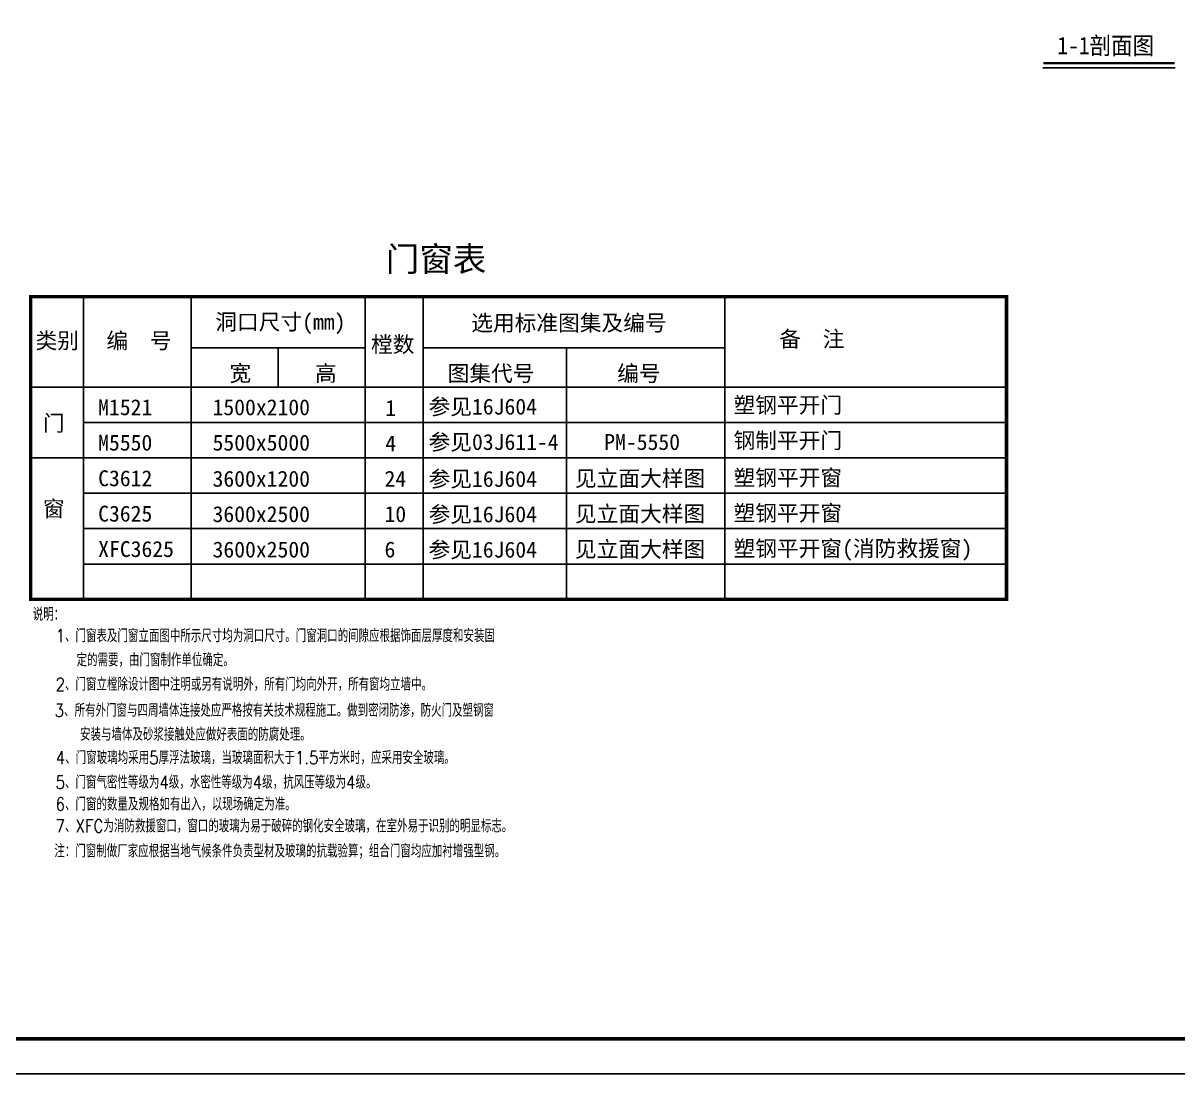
# Model space of a CAD drawing. Extents: x 4267484 to 4395158, y -674551 to -235742.
# Drawn here: x 4310900 to 4343806, y -674551 to -644614 of the extents above; entities that cross this region are included whole.
import ezdxf

# ---------------------------------------------------------------- set-up
doc = ezdxf.new("R2010")
doc.units = 0
doc.header["$LTSCALE"] = 1000
doc.header["$MEASUREMENT"] = 0
doc.layers.get('0').update_dxf_attribs({"linetype": 'CONTINUOUS'})
for name, color, linetype in [('DIM', 7, 'CONTINUOUS'), ('PUB_TEXT', 7, 'CONTINUOUS'), ('PUB_TITLE', 4, 'CONTINUOUS'), ('图名', 15, 'CONTINUOUS')]:
    doc.layers.add(name, color=color, linetype=linetype)
doc.styles.add('-宋体', font='', dxfattribs={"width": 0.8})
doc.styles.add('HZ1', font='txt.shx', dxfattribs={"bigfont": 'hzdx.shx'})
doc.styles.add('宋体', font='', dxfattribs={"width": 0.7})
doc.styles.get('-宋体').set_extended_font_data('SimSun')
doc.styles.get('宋体').set_extended_font_data('SimSun')

msp = doc.modelspace()

# ---------------------------------------------------------------- linework, layer by layer
at = {"layer": 'DIM', "color": 143}
for p, q in [((4312622.5, -652406.2), (4312622.5, -661032.2)), ((4315689.3, -661032.2), (4315689.3, -652406.2)), ((4320644.5, -661032.2), (4320644.5, -652406.2)), ((4322300, -661032.2), (4322300, -652406.2)), ((4330898.9, -661032.2), (4330898.9, -652406.2)), ((4315689.3, -653868.8), (4320644.5, -653868.8)), ((4318166.9, -653868.8), (4318166.9, -654984.2)), ((4322300, -653868.8), (4330898.9, -653868.8)), ((4326387.2, -653868.8), (4326387.2, -661032.2)), ((4311116.8, -654984.2), (4338920.4, -654984.2)), ((4312622.5, -655992.2), (4338920.4, -655992.2)), ((4312622.5, -655992.2), (4338920.4, -655992.2)), ((4312622.5, -655992.2), (4338920.4, -655992.2)), ((4312622.5, -655992.2), (4338920.4, -655992.2)), ((4312622.5, -655992.2), (4338920.4, -655992.2)), ((4311116.8, -657000.2), (4338920.4, -657000.2)), ((4312622.5, -657000.2), (4338920.4, -657000.2)), ((4312622.5, -657000.2), (4338920.4, -657000.2)), ((4312622.5, -657000.2), (4338920.4, -657000.2)), ((4312622.5, -657000.2), (4338920.4, -657000.2)), ((4312622.5, -658008.2), (4338920.4, -658008.2)), ((4312622.5, -658008.2), (4338920.4, -658008.2)), ((4312622.5, -658008.2), (4338920.4, -658008.2)), ((4312622.5, -658008.2), (4338920.4, -658008.2)), ((4312622.5, -658008.2), (4338920.4, -658008.2)), ((4312622.5, -659016.2), (4338920.4, -659016.2)), ((4312622.5, -659016.2), (4338920.4, -659016.2)), ((4312622.5, -659016.2), (4338920.4, -659016.2)), ((4312622.5, -659016.2), (4338920.4, -659016.2)), ((4312622.5, -659016.2), (4338920.4, -659016.2)), ((4312622.5, -660024.2), (4338920.4, -660024.2)), ((4312622.5, -660024.2), (4338920.4, -660024.2)), ((4312622.5, -660024.2), (4338920.4, -660024.2)), ((4312622.5, -660024.2), (4338920.4, -660024.2)), ((4312622.5, -660024.2), (4338920.4, -660024.2)), ((4311116.8, -661032.2), (4338920.4, -661032.2)), ((4311116.8, -661032.2), (4338920.4, -661032.2)), ((4311116.8, -661032.2), (4338920.4, -661032.2)), ((4312622.5, -661032.2), (4338920.4, -661032.2)), ((4312622.5, -661032.2), (4338920.4, -661032.2)), ((4312622.5, -661032.2), (4338920.4, -661032.2)), ((4312622.5, -661032.2), (4338920.4, -661032.2)), ((4312622.5, -661032.2), (4338920.4, -661032.2))]:
    msp.add_line(p, q, dxfattribs=at)
at = {"layer": 'PUB_TITLE', "color": 4}
msp.add_lwpolyline([(4301057.7, -674551), (4385157.7, -674551), (4385157.7, -615151), (4301057.7, -615151)], close=True, dxfattribs=at)
at = {"layer": 'PUB_TITLE', "color": 4, "const_width": 100}
msp.add_lwpolyline([(4303557.7, -673551), (4384157.7, -673551), (4384157.7, -616151), (4303557.7, -616151)], close=True, dxfattribs=at)
at = {"layer": 'PUB_TITLE', "const_width": 100.8}
msp.add_lwpolyline([(4311116.8, -652406.2), (4338920.4, -652406.2), (4338920.4, -661032.2), (4311116.8, -661032.2)], close=True, dxfattribs=at)
at = {"layer": '图名'}
msp.add_line((4339960.6, -645888.7), (4343723.7, -645888.7), dxfattribs=at)
at = {"layer": '图名', "const_width": 70}
msp.add_lwpolyline([(4339970.4, -645755.5), (4343713.9, -645755.5)], dxfattribs=at)

# ---------------------------------------------------------------- texts
at = {"color": 4, "style": 'HZ1', "width": 0.85}
for s, p in [('说明：', (4311176.3, -661642.8)), ('1、门窗表及门窗立面图中所示尺寸均为洞口尺寸。门窗洞口的间隙应根据饰面层厚度和安装固', (4311825.9, -662252.5, -11948.3)), ('定的需要，由门窗制作单位确定。', (4312424.1, -662942.1, -11948.3)), ('2、门窗立樘除设计图中注明或另有说明外，所有门均向外开，所有窗均立墙中。', (4311825.9, -663635.6, -11948.3)), ('3、所有外门窗与四周墙体连接处应严格按有关技术规程施工。做到密闭防渗，防火门及塑钢窗', (4311798.5, -664378)), ('安装与墙体及砂浆接触处应做好表面的防腐处理。', (4312522.8, -665062.2)), ('4、门窗玻璃均采用5厚浮法玻璃，当玻璃面积大于1.5平方米时，应采用安全玻璃。', (4311832, -665725.2, -23896.7)), ('5、门窗气密性等级为4级，水密性等级为4级，抗风压等级为4级。', (4311825.9, -666425.7, -11948.3)), ('6、门窗的数量及规格如有出入，以现场确定为准。', (4311825.9, -667049.2, -11948.3)), ('7、XFC为消防救援窗口，窗口的玻璃为易于破碎的钢化安全玻璃，在室外易于识别的明显标志。', (4311825.9, -667672.7, -11948.3)), ('注：门窗制做厂家应根据当地气候条件负责型材及玻璃的抗载验算；组合门窗均应加衬增强型钢。', (4311790.9, -668385.7, -23896.7))]:
    msp.add_text(s, height=370, dxfattribs=at).set_placement(p)
at = {"layer": 'PUB_TEXT', "linetype": 'Continuous', "style": '-宋体'}
for s, height, p in [('门窗表', 700, (4321236.1, -651685.5)), ('洞口尺寸(mm)', 453.6, (4316377.3, -653352.6)), ('选用标准图集及编号', 453.6, (4323669.9, -653381.5)), ('类别', 453.6, (4311255.5, -653887.9)), ('编  号', 453.6, (4313275.7, -653887.9)), ('樘数', 453.6, (4320814.4, -653995.1)), ('备  注', 453.6, (4332447.8, -653839.9)), ('宽', 453.6, (4316779, -654816.8)), ('高', 453.6, (4319215.7, -654816.8)), ('图集代号', 453.6, (4322998, -654820.5)), ('编号', 453.6, (4327828.9, -654820.5)), ('1', 453.6, (4321218.8, -655805.7)), ('门', 453.6, (4311463.8, -656237.1)), ('4', 453.6, (4321218.8, -656813.7)), ('24', 453.6, (4321199, -657821.7)), ('窗', 453.6, (4311463.8, -658672.9)), ('10', 453.6, (4321199, -658829.7)), ('6', 453.6, (4321199, -659837.7))]:
    msp.add_text(s, height=height, dxfattribs=at).set_placement(p)
at = {"layer": 'PUB_TEXT', "color": 4, "linetype": 'Continuous', "style": '-宋体'}
for s, p in [('M1521', (4313039.5, -655785.4)), ('1500x2100', (4316298.9, -655785.4)), ('M5550', (4313039.5, -656793.4)), ('5500x5000', (4316298.9, -656793.4)), ('C3612', (4313039.5, -657808.3)), ('3600x1200', (4316298.9, -657822)), ('C3625', (4313039.5, -658816.3)), ('3600x2500', (4316298.9, -658830)), ('XFC3625', (4313039.5, -659824.3)), ('3600x2500', (4316298.9, -659838))]:
    msp.add_text(s, height=453.6, dxfattribs=at).set_placement(p)
at = {"layer": 'PUB_TEXT', "color": 6, "linetype": 'Continuous', "style": '-宋体'}
for s, p in [('参见16J604', (4322454.3, -655767.4)), ('塑钢平开门', (4331144.8, -655722.4)), ('参见03J611-4', (4322454.3, -656775.4)), ('PM-5550', (4327459.6, -656775.4)), ('钢制平开门', (4331144.8, -656730.4)), ('参见16J604', (4322454.3, -657826.4)), ('见立面大样图', (4326624.5, -657812.3)), ('塑钢平开窗', (4331144.8, -657792)), ('参见16J604', (4322454.3, -658834.4)), ('见立面大样图', (4326624.5, -658820.3)), ('塑钢平开窗', (4331144.8, -658800)), ('参见16J604', (4322454.3, -659842.4)), ('见立面大样图', (4326624.5, -659828.3)), ('塑钢平开窗(消防救援窗)', (4331144.8, -659808))]:
    msp.add_text(s, height=453.6, dxfattribs=at).set_placement(p)
at = {"layer": '图名', "style": '宋体', "width": 0.9}
msp.add_text('1-1剖面图', height=500, dxfattribs=at).set_placement((4340370.5, -645503.2))

doc.saveas('drawing.dxf')
